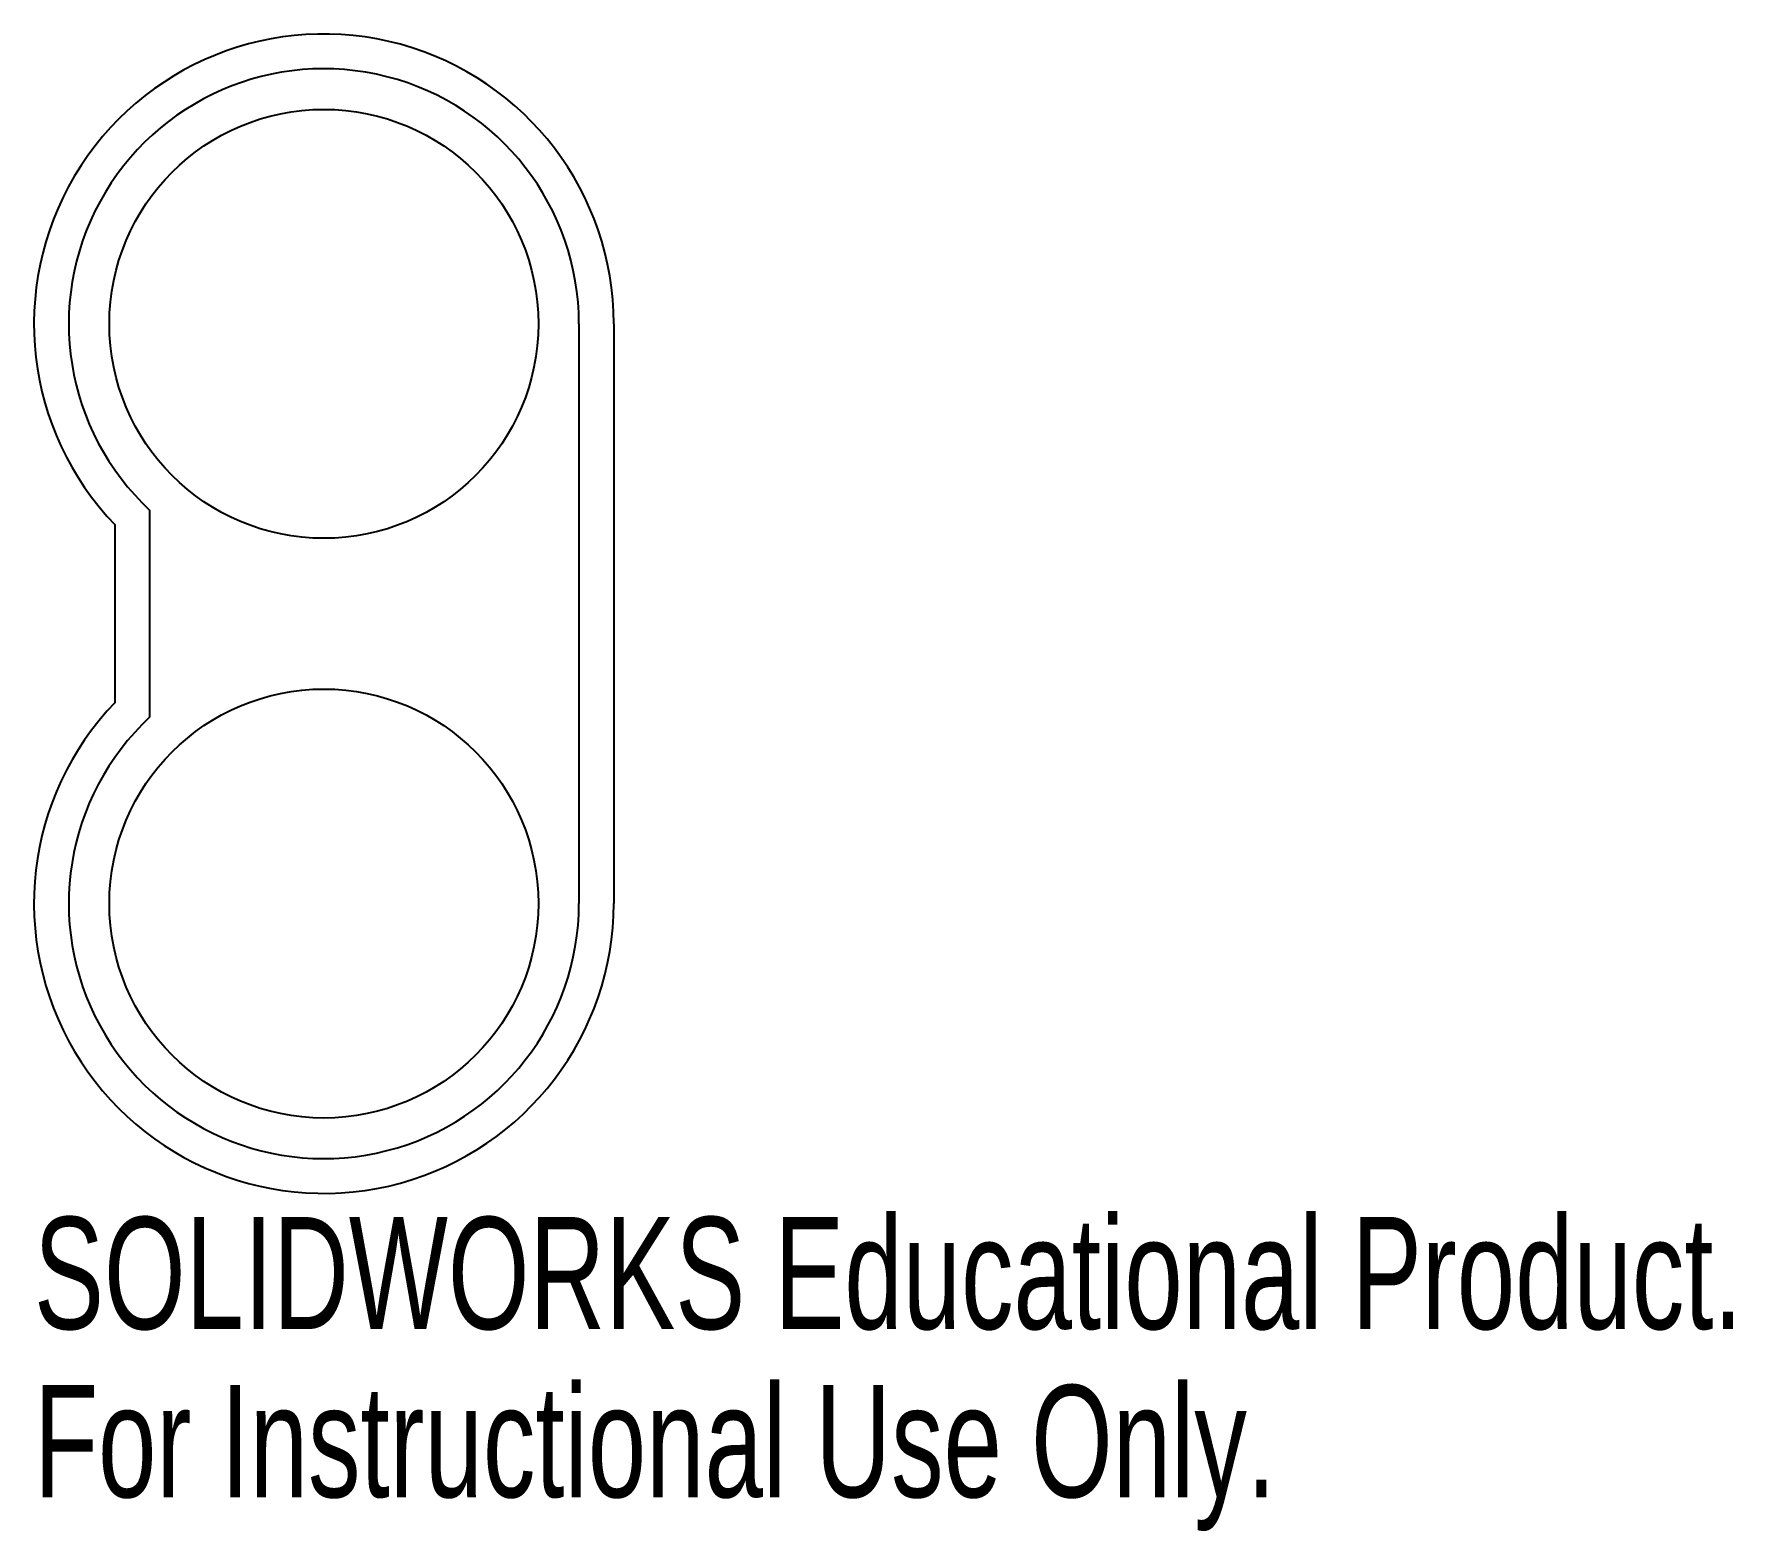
# Model space of a CAD drawing. Header units: millimetres. Extents: x -12.5 to 60.8, y -52.1 to 12.5.
import ezdxf

# ---------------------------------------------------------------- set-up
doc = ezdxf.new("R2010")
doc.units = ezdxf.units.MM
doc.styles.add('SLDTEXTSTYLE0', font='TXT', dxfattribs={"width": 0.7})

msp = doc.modelspace()

# ---------------------------------------------------------------- linework, layer by layer
at = {"color": 7, "linetype": 'Continuous', "lineweight": 25}
for p, q in [((11, 0), (11, -25)), ((12.5, 0), (12.5, -25)), ((-7.5, -16.953), (-7.5, -8.047)), ((-9, -16.325), (-9, -8.675))]:
    msp.add_line(p, q, dxfattribs=at)
for centre in [(0, 0), (0, -25)]:
    msp.add_circle(centre, 9.25, dxfattribs=at)
for centre, radius, start, end in [((0, 0), 12.5, 0, 223.94552), ((0, 0), 11, 0, 227.01411), ((0, -25), 12.5, 136.05448, 0), ((0, -25), 11, 132.98589, 0)]:
    msp.add_arc(centre, radius, start, end, dxfattribs=at)

# ---------------------------------------------------------------- texts
at = {"color": 7, "linetype": 'Continuous', "char_height": 4.83362, "attachment_point": 1, "style": 'SLDTEXTSTYLE0'}
for s, insert in [('SOLIDWORKS Educational Product.', (-12.5, -38.52)), ('For Instructional Use Only.', (-12.5, -45.77))]:
    msp.add_mtext(s, dxfattribs=dict(at, insert=insert))

doc.saveas('drawing.dxf')
